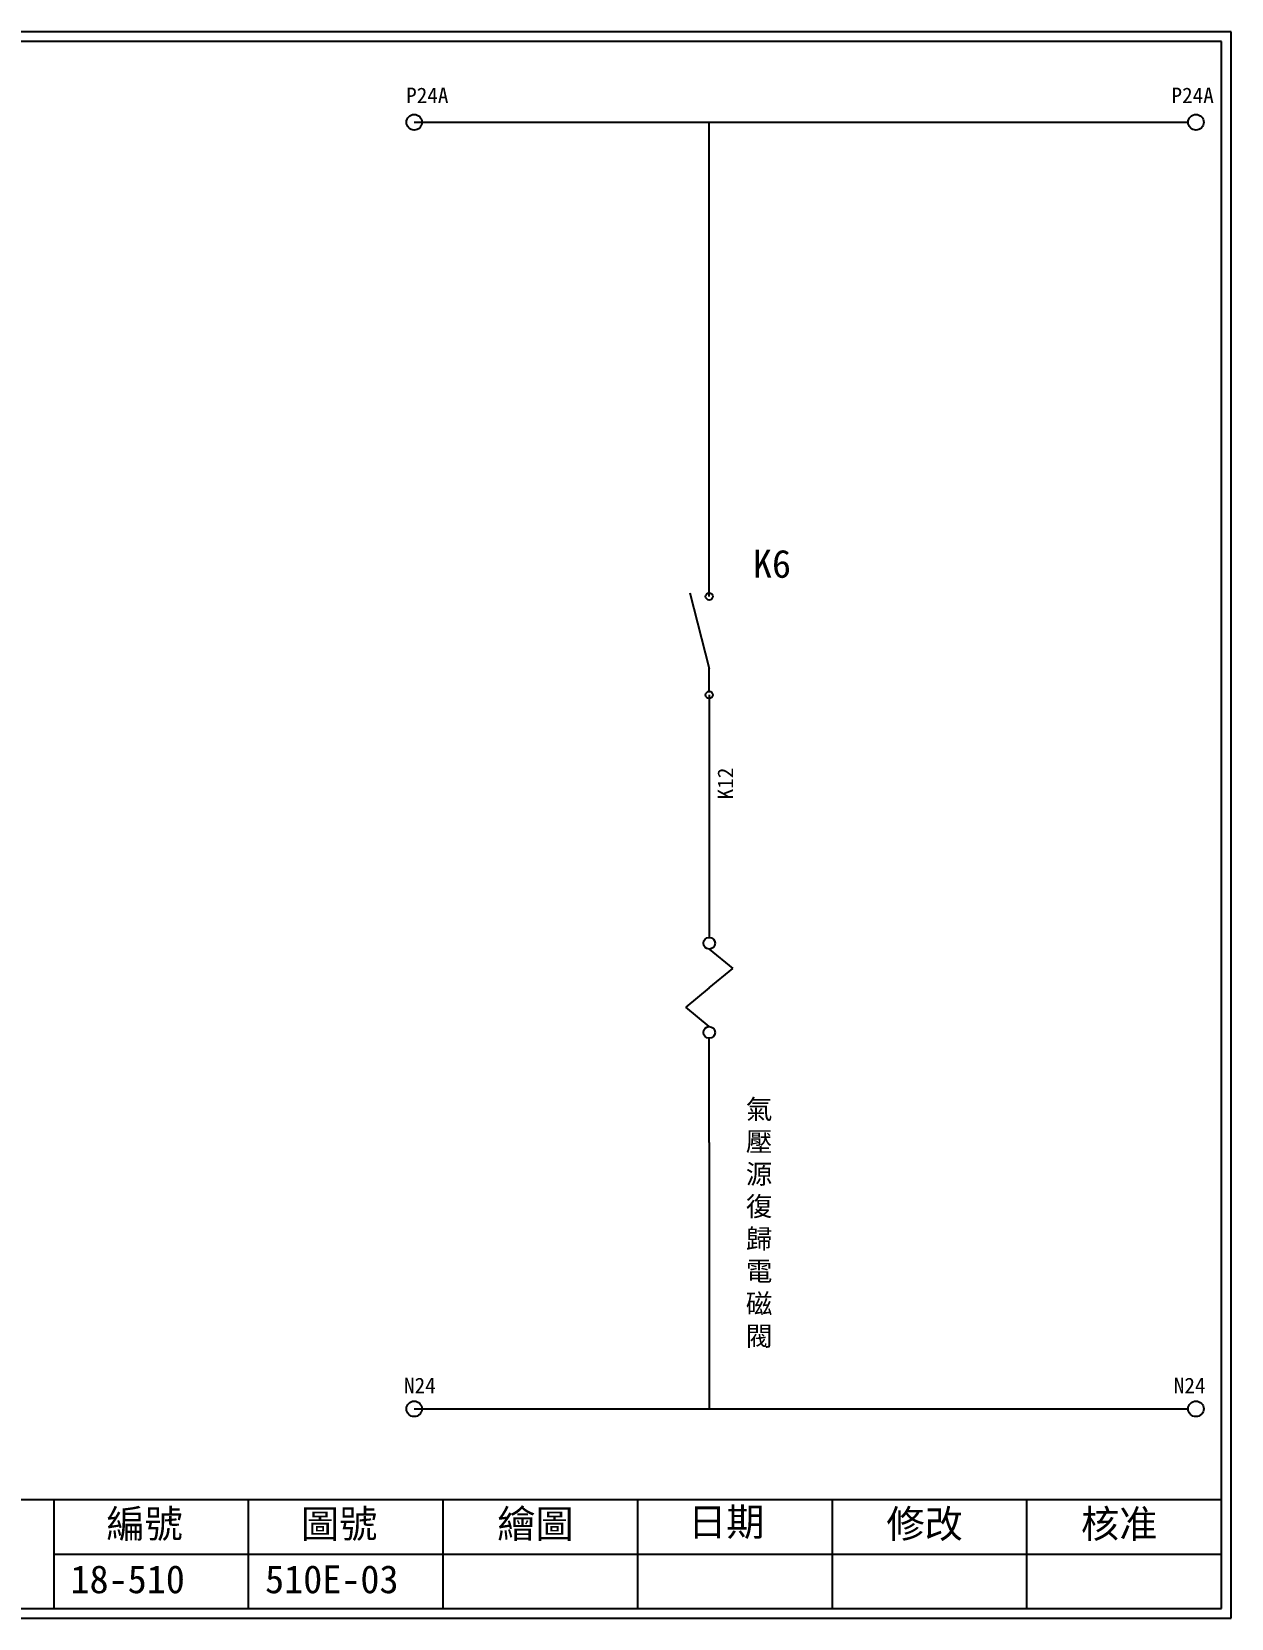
# Model space of a CAD drawing. Extents: x 10 to 297, y 3 to 207.
# Drawn here: x 142.9 to 297, y 3 to 207 of the extents above; entities that cross this region are included whole.
import ezdxf

# ---------------------------------------------------------------- set-up
doc = ezdxf.new("R2010")
doc.units = 0
doc.layers.get('0').update_dxf_attribs({"linetype": 'CONTINUOUS'})
for name, color, linetype in [('7', 7, 'CONTINUOUS'), ('圖框層', 7, 'CONTINUOUS'), ('標尺寸層', 3, 'CONTINUOUS')]:
    doc.layers.add(name, color=color, linetype=linetype)
doc.styles.add('CNS', font='romanc.shx', dxfattribs={"bigfont": 'chineset.shx'})
doc.styles.add('STSL', font='kaiu.ttf')

msp = doc.modelspace()

# ---------------------------------------------------------------- linework, layer by layer
for p, q in [((192.02, 195.33), (291.46, 195.33)), ((229.93, 122.16), (229.93, 125.09)), ((192.02, 29.92), (291.46, 29.92))]:
    msp.add_line(p, q)
at = {"layer": '7'}
for centre in [(229.93, 134.37), (229.93, 121.7)]:
    msp.add_circle(centre, 0.464, dxfattribs=at)
at = {"layer": '圖框層', "color": 7}
for p, q in [((297, 206.97), (10, 206.97)), ((297, 3), (297, 206.97)), ((295.75, 205.72), (11.25, 205.72)), ((295.75, 4.25), (295.75, 205.72)), ((11.25, 18.25), (295.75, 18.25)), ((145.75, 4.25), (145.75, 18.25)), ((170.75, 4.25), (170.75, 18.25)), ((195.75, 4.25), (195.75, 18.25)), ((220.75, 4.25), (220.75, 18.25)), ((245.75, 4.25), (245.75, 18.25)), ((270.75, 4.25), (270.75, 18.25)), ((145.75, 11.25), (295.75, 11.25)), ((11.25, 4.25), (295.75, 4.25)), ((10, 3), (297, 3))]:
    msp.add_line(p, q, dxfattribs=at)
at = {"layer": '標尺寸層', "color": 7}
for p, q in [((229.93, 134.37), (229.93, 195.33)), ((227.43, 134.84), (229.93, 125.09)), ((229.93, 94.32), (229.93, 90.53)), ((229.93, 89.03), (232.94, 86.54)), ((229.93, 84.05), (232.94, 86.54)), ((229.93, 84.05), (226.93, 81.56)), ((229.93, 79.07), (226.93, 81.56)), ((229.93, 44.17), (229.93, 29.92))]:
    msp.add_line(p, q, dxfattribs=at)
at = {"layer": '標尺寸層', "color": 0}
for p, q in [((229.93, 121.7), (229.93, 105.17)), ((229.93, 105.17), (229.93, 94.32)), ((229.93, 64.17), (229.93, 77.57)), ((229.93, 64.17), (229.93, 44.17))]:
    msp.add_line(p, q, dxfattribs=at)
at = {"layer": '標尺寸層', "color": 7}
for centre, radius in [((192.02, 195.33), 1), ((292.46, 195.33), 1), ((229.93, 89.78), 0.751), ((229.93, 78.32), 0.751), ((192.02, 29.92), 1), ((292.46, 29.92), 1)]:
    msp.add_circle(centre, radius, dxfattribs=at)

# ---------------------------------------------------------------- texts
at = {"layer": '圖框層', "color": 4, "style": 'STSL'}
for s, height, p in [('P24A', 2, (190.98, 197.79)), ('P24A', 2, (289.32, 197.79)), ('K6', 3.6, (235.54, 136.77)), ('N24', 2, (190.71, 31.93)), ('N24', 2, (289.62, 31.93)), ('編號', 3.6, (152.47, 13.34)), ('圖號', 3.6, (177.47, 13.34)), ('繪圖', 3.6, (202.69, 13.34)), ('日期', 3.6, (227.22, 13.59)), ('修改', 3.6, (252.69, 13.34)), ('核准', 3.6, (277.69, 13.34)), ('18-510 ', 3.6, (147.86, 6.22)), ('510E-03', 3.6, (172.86, 6.22))]:
    msp.add_text(s, height=height, dxfattribs=at).set_placement(p)
msp.add_text('K12', height=2, rotation=90, dxfattribs=at).set_placement((233, 108.28))
at = {"layer": '標尺寸層', "color": 7, "insert": (234.63, 69.7), "char_height": 2.5, "width": 5.4243, "attachment_point": 1, "style": 'CNS'}
msp.add_mtext('{\\fDFKai-SB|b0|i0|c136|p65;氣壓源復歸電磁閥}', dxfattribs=at)

doc.saveas('drawing.dxf')
